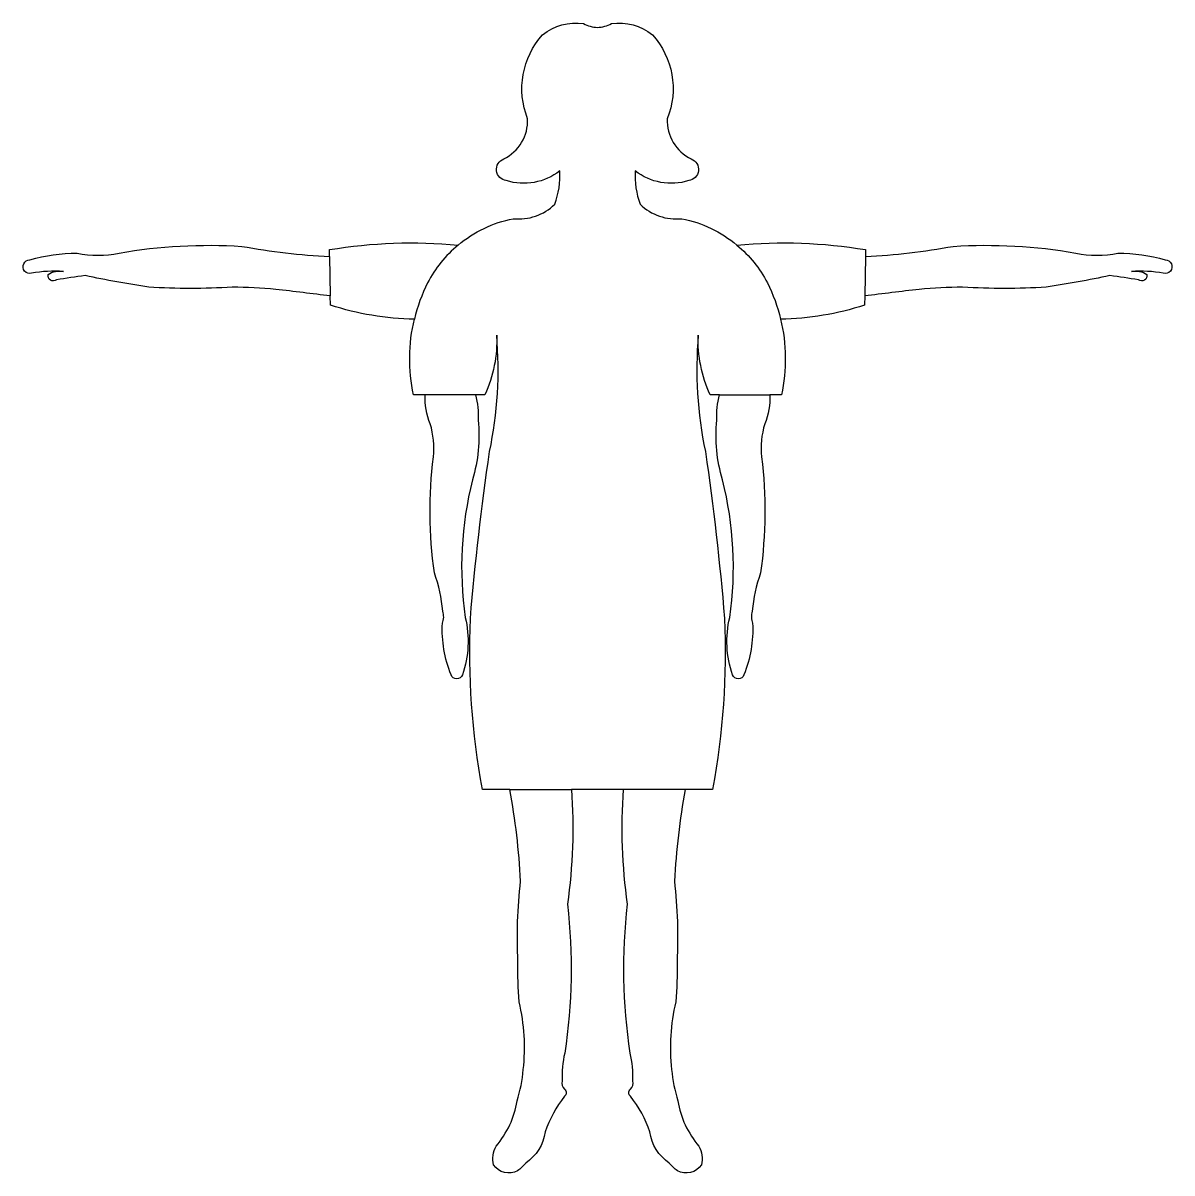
# Model space of a CAD drawing. Extents: x 15.09 to 16.74, y 17.93 to 19.58.
import ezdxf

# ---------------------------------------------------------------- set-up
doc = ezdxf.new("R2010")
doc.units = 0
doc.layers.get('0').update_dxf_attribs({"linetype": 'CONTINUOUS'})
doc.layers.add('CONTORXXNP----00', color=255, linetype='CONTINUOUS')

msp = doc.modelspace()

# ---------------------------------------------------------------- linework, layer by layer
at = {"color": 0}
msp.add_lwpolyline([(15.9175, 19.5744, 0.110299), (15.9376, 19.58, -0.206955), (15.9963, 19.564, -0.284473), (16.0177, 19.4434, 0.296429), (16.052, 19.3857, -0.777676), (16.0484, 19.3546, -0.24658), (15.9716, 19.3685, 0.10541), (15.9788, 19.3207, 0.224679), (16.0385, 19.3, -0.124875), (16.1175, 19.2621, -0.064353), (16.3022, 19.2556), (16.302, 19.2457, 0.033054), (16.4277, 19.2603, -0.058648), (16.6038, 19.2507, 0.10647), (16.6642, 19.2507, -0.068429), (16.7319, 19.241, -1.139409), (16.7293, 19.2216, 0.066082), (16.6836, 19.2242, -0.207267), (16.7058, 19.2198, -0.6708), (16.6936, 19.2122, 0.009559), (16.6526, 19.2183, -0.015776), (16.5614, 19.2018, -0.033977), (16.4414, 19.2018, 0.014255), (16.379, 19.1986, 0.001634), (16.3009, 19.1891), (16.3006, 19.1759, -0.074521), (16.1802, 19.1558, -0.111712), (16.1816, 19.0473), (16.1647, 19.0473, -0.112494), (16.1575, 19.0055, 0.1025), (16.1529, 18.9582, -0.064819), (16.1515, 18.7917, 0.064507), (16.1396, 18.7368, 0.18706), (16.1401, 18.7194, -0.107194), (16.1276, 18.6455, -0.710188), (16.1113, 18.6455, -0.144138), (16.1073, 18.7278, 0.097831), (16.0969, 18.9251, -0.0993), (16.0888, 19.0108, -0.085291), (16.0927, 19.0473), (16.0792, 19.0473, -0.119398), (16.0621, 19.133, 0.072513), (16.0723, 18.9657, -0.015264), (16.0998, 18.7265, -0.056585), (16.0825, 18.4811), (16.0433, 18.4811, 0.031931), (16.0279, 18.3494, -0.03983), (16.0317, 18.2339, -0.0227), (16.0298, 18.1761, 0.085696), (16.0239, 18.0791, 0.054441), (16.0329, 18.0342, 0.140931), (16.0631, 17.9693, -0.169837), (16.0667, 17.9424, -0.388021), (16.0321, 17.934, -0.064948), (16.0204, 17.9449, -0.206894), (15.9925, 17.9897, 0.088262), (15.9648, 18.0408, -0.45061), (15.9648, 18.051, 0.282942), (15.9683, 18.0627, 0.066038), (15.9645, 18.1028, -0.066812), (15.9607, 18.3165, -0.053027), (15.9548, 18.4811), (15.9175, 18.4811), (15.8802, 18.4811, -0.053027), (15.8743, 18.3165, -0.066812), (15.8705, 18.1028, 0.066038), (15.8667, 18.0627, 0.282942), (15.8703, 18.051, -0.45061), (15.8703, 18.0408, 0.088262), (15.8426, 17.9897, -0.206894), (15.8146, 17.9449, -0.064948), (15.8029, 17.934, -0.388021), (15.7684, 17.9424, -0.169837), (15.7719, 17.9693, 0.140931), (15.8022, 18.0342, 0.054441), (15.8111, 18.0791, 0.085696), (15.8052, 18.1761, -0.0227), (15.8033, 18.2339, -0.03983), (15.8072, 18.3494, 0.031931), (15.7918, 18.4811), (15.7525, 18.4811, -0.056585), (15.7352, 18.7265, -0.015264), (15.7627, 18.9657, 0.072513), (15.7729, 19.133, -0.119398), (15.7558, 19.0473), (15.7423, 19.0473, -0.085291), (15.7462, 19.0108, -0.0993), (15.7381, 18.9251, 0.097831), (15.7278, 18.7278, -0.144138), (15.7237, 18.6455, -0.710188), (15.7074, 18.6455, -0.107194), (15.6949, 18.7194, 0.18706), (15.6955, 18.7368, 0.064507), (15.6835, 18.7917, -0.064819), (15.6821, 18.9582, 0.1025), (15.6775, 19.0055, -0.112494), (15.6703, 19.0473), (15.6535, 19.0473, -0.111712), (15.6548, 19.1558, -0.074521), (15.5344, 19.1759), (15.5342, 19.1891, 0.001634), (15.456, 19.1986, 0.014255), (15.3936, 19.2018, -0.033977), (15.2736, 19.2018, -0.015776), (15.1824, 19.2183, 0.009559), (15.1414, 19.2122, -0.6708), (15.1292, 19.2198, -0.207267), (15.1514, 19.2242, 0.066082), (15.1057, 19.2216, -1.139409), (15.1032, 19.241, -0.068429), (15.1708, 19.2507, 0.10647), (15.2312, 19.2507, -0.058648), (15.4073, 19.2603, 0.033054), (15.5331, 19.2457), (15.5329, 19.2556, -0.064353), (15.7175, 19.2621, -0.124875), (15.7966, 19.3, 0.224679), (15.8562, 19.3207, 0.10541), (15.8634, 19.3685, -0.24658), (15.7866, 19.3546, -0.777676), (15.783, 19.3857, 0.296429), (15.8173, 19.4434, -0.284473), (15.8388, 19.564, -0.206955), (15.8974, 19.58, 0.110299)], format="xyb", close=True, dxfattribs=at)
for points in [[(15.7175, 19.2621, 0.098692), (15.6738, 19.2079, 0.056524), (15.6548, 19.1558)], [(16.1175, 19.2621, -0.098692), (16.1613, 19.2079, -0.056524), (16.1802, 19.1558)], [(15.5331, 19.2457), (15.5342, 19.1891, 0.074521)], [(16.302, 19.2457), (16.3009, 19.1891, -0.074521)], [(15.7423, 19.0473), (15.6703, 19.0473, -0.169305)], [(16.0927, 19.0473), (16.1647, 19.0473, 0.169305)]]:
    msp.add_lwpolyline(points, format="xyb", dxfattribs=at)
for points in [[(15.7918, 18.4811), (15.8802, 18.4811)], [(16.0433, 18.4811), (15.9548, 18.4811)]]:
    msp.add_lwpolyline(points, dxfattribs=at)
at = {"layer": 'CONTORXXNP----00'}
msp.add_lwpolyline([(15.9175, 19.5744, 0.110299), (15.9376, 19.58, -0.206955), (15.9963, 19.564, -0.284473), (16.0177, 19.4434, 0.296429), (16.052, 19.3857, -0.777676), (16.0484, 19.3546, -0.24658), (15.9716, 19.3685, 0.10541), (15.9788, 19.3207, 0.224679), (16.0385, 19.3, -0.124875), (16.1175, 19.2621, -0.064353), (16.3022, 19.2556), (16.302, 19.2457, 0.033054), (16.4277, 19.2603, -0.058648), (16.6038, 19.2507, 0.10647), (16.6642, 19.2507, -0.068429), (16.7319, 19.241, -1.139409), (16.7293, 19.2216, 0.066082), (16.6836, 19.2242, -0.207267), (16.7058, 19.2198, -0.6708), (16.6936, 19.2122, 0.009559), (16.6526, 19.2183, -0.015776), (16.5614, 19.2018, -0.033977), (16.4414, 19.2018, 0.014255), (16.379, 19.1986, 0.001634), (16.3009, 19.1891), (16.3006, 19.1759, -0.074521), (16.1802, 19.1558, -0.111712), (16.1816, 19.0473), (16.1647, 19.0473, -0.112494), (16.1575, 19.0055, 0.1025), (16.1529, 18.9582, -0.064819), (16.1515, 18.7917, 0.064507), (16.1396, 18.7368, 0.18706), (16.1401, 18.7194, -0.107194), (16.1276, 18.6455, -0.710188), (16.1113, 18.6455, -0.144138), (16.1073, 18.7278, 0.097831), (16.0969, 18.9251, -0.0993), (16.0888, 19.0108, -0.085291), (16.0927, 19.0473), (16.0792, 19.0473, -0.119398), (16.0621, 19.133, 0.072513), (16.0723, 18.9657, -0.015264), (16.0998, 18.7265, -0.056585), (16.0825, 18.4811), (16.0433, 18.4811, 0.031931), (16.0279, 18.3494, -0.03983), (16.0317, 18.2339, -0.0227), (16.0298, 18.1761, 0.085696), (16.0239, 18.0791, 0.054441), (16.0329, 18.0342, 0.140931), (16.0631, 17.9693, -0.169837), (16.0667, 17.9424, -0.388021), (16.0321, 17.934, -0.064948), (16.0204, 17.9449, -0.206894), (15.9925, 17.9897, 0.088262), (15.9648, 18.0408, -0.45061), (15.9648, 18.051, 0.282942), (15.9683, 18.0627, 0.066038), (15.9645, 18.1028, -0.066812), (15.9607, 18.3165, -0.053027), (15.9548, 18.4811), (15.9175, 18.4811), (15.8802, 18.4811, -0.053027), (15.8743, 18.3165, -0.066812), (15.8705, 18.1028, 0.066038), (15.8667, 18.0627, 0.282942), (15.8703, 18.051, -0.45061), (15.8703, 18.0408, 0.088262), (15.8426, 17.9897, -0.206894), (15.8146, 17.9449, -0.064948), (15.8029, 17.934, -0.388021), (15.7684, 17.9424, -0.169837), (15.7719, 17.9693, 0.140931), (15.8022, 18.0342, 0.054441), (15.8111, 18.0791, 0.085696), (15.8052, 18.1761, -0.0227), (15.8033, 18.2339, -0.03983), (15.8072, 18.3494, 0.031931), (15.7918, 18.4811), (15.7525, 18.4811, -0.056585), (15.7352, 18.7265, -0.015264), (15.7627, 18.9657, 0.072513), (15.7729, 19.133, -0.119398), (15.7558, 19.0473), (15.7423, 19.0473, -0.085291), (15.7462, 19.0108, -0.0993), (15.7381, 18.9251, 0.097831), (15.7278, 18.7278, -0.144138), (15.7237, 18.6455, -0.710188), (15.7074, 18.6455, -0.107194), (15.6949, 18.7194, 0.18706), (15.6955, 18.7368, 0.064507), (15.6835, 18.7917, -0.064819), (15.6821, 18.9582, 0.1025), (15.6775, 19.0055, -0.112494), (15.6703, 19.0473), (15.6535, 19.0473, -0.111712), (15.6548, 19.1558, -0.074521), (15.5344, 19.1759), (15.5342, 19.1891, 0.001634), (15.456, 19.1986, 0.014255), (15.3936, 19.2018, -0.033977), (15.2736, 19.2018, -0.015776), (15.1824, 19.2183, 0.009559), (15.1414, 19.2122, -0.6708), (15.1292, 19.2198, -0.207267), (15.1514, 19.2242, 0.066082), (15.1057, 19.2216, -1.139409), (15.1032, 19.241, -0.068429), (15.1708, 19.2507, 0.10647), (15.2312, 19.2507, -0.058648), (15.4073, 19.2603, 0.033054), (15.5331, 19.2457), (15.5329, 19.2556, -0.064353), (15.7175, 19.2621, -0.124875), (15.7966, 19.3, 0.224679), (15.8562, 19.3207, 0.10541), (15.8634, 19.3685, -0.24658), (15.7866, 19.3546, -0.777676), (15.783, 19.3857, 0.296429), (15.8173, 19.4434, -0.284473), (15.8388, 19.564, -0.206955), (15.8974, 19.58, 0.110299)], format="xyb", close=True, dxfattribs=at)

doc.saveas('drawing.dxf')
